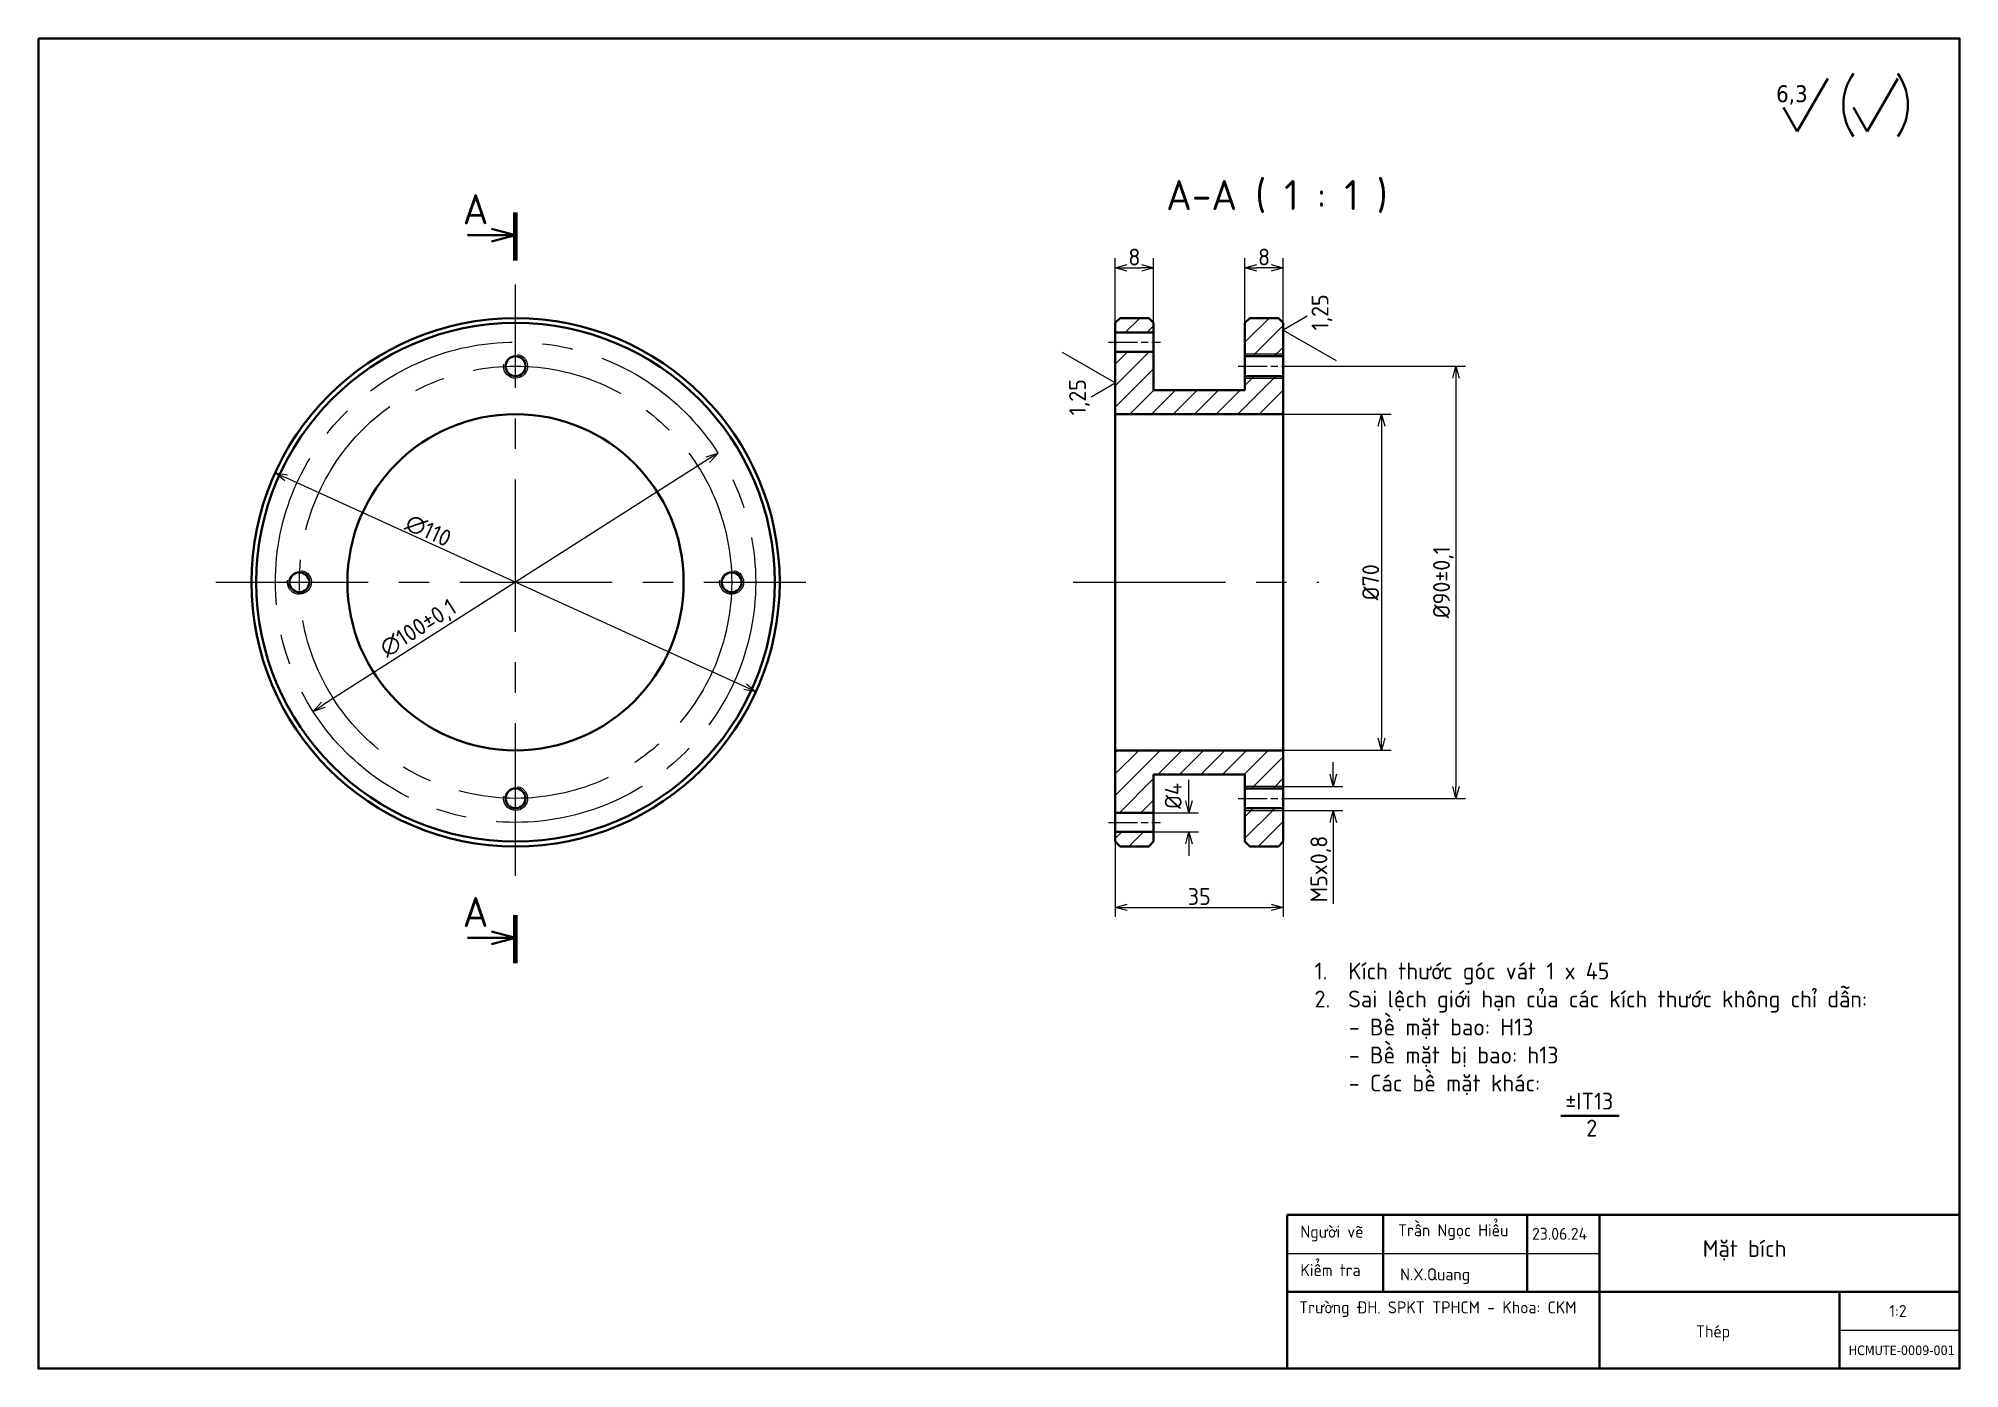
# Paper-space layout 'Sheet' of a CAD drawing. Header units: millimetres. Extents: x 10 to 410, y 10 to 287.
# The model-space entities are those that its viewports show. They can reach past a viewport. Long polylines and large blocks are cut down to what shows.
import ezdxf

# ---------------------------------------------------------------- set-up
doc = ezdxf.new("R2010")
doc.units = ezdxf.units.MM
doc.linetypes.add('AM_ISO08W050x2', pattern=[9, 6, -0.75, 1.5, -0.75])
doc.linetypes.add('CENTER', pattern=[50.8, 31.75, -6.35, 6.35, -6.35])
for name, color, linetype, lineweight in [('DuongTamNho', 20, 'CENTER', 13), ('NetDam', 7, 'Continuous', 35), ('Netmanh', 5, 'Continuous', 13), ('NÉT MẶT CẮT', 10, 'Continuous', 70), ('Nét đậm', 7, 'Continuous', 35)]:
    doc.layers.add(name, color=color, linetype=linetype, lineweight=lineweight)
doc.layers.add('Hatch', color=7, linetype='Continuous', lineweight=13, true_color=0xff0080)
doc.styles.add('MtXpl_TCVN_7284', font='')
doc.styles.add('Note Text (ISO)', font='')
doc.styles.get('MtXpl_TCVN_7284').set_extended_font_data('TCVN 7284')
doc.styles.get('Note Text (ISO)').set_extended_font_data('TCVN 7284')
doc.dimstyles.new('Default (ISO)$0', dxfattribs={"dimtxt": 3.5, "dimasz": 2.5, "dimexe": 2, "dimexo": 0, "dimgap": 0.5, "dimtad": 1, "dimtxsty": 'Note Text (ISO)', "dimblk": 'OPEN30', "dimblk1": 'OPEN30', "dimblk2": 'OPEN90', "dimcen": 2.5, "dimclrd": 256, "dimclre": 256, "dimclrt": 256, "dimazin": 0, "dimtfac": 1, "dimtofl": 0, "dimtmove": 0, "dimatfit": 3, "dimldrblk": 'OPEN30', "dimfxl": 1, "dimtolj": 1, "dimtzin": 0, "dimlwd": -1, "dimlwe": -1, "dimarcsym": 0})
doc.dimstyles.new('Default (ISO)$3', dxfattribs={"dimtxt": 3.5, "dimasz": 2.5, "dimexe": 2, "dimexo": 0, "dimgap": 0.5, "dimtad": 1, "dimtxsty": 'Note Text (ISO)', "dimblk": 'OPEN30', "dimblk1": 'OPEN30', "dimblk2": 'OPEN90', "dimcen": 2.5, "dimclrd": 256, "dimclre": 256, "dimclrt": 256, "dimazin": 0, "dimtfac": 1, "dimtofl": 0, "dimtmove": 0, "dimatfit": 0, "dimldrblk": 'OPEN30', "dimfxl": 1, "dimtolj": 1, "dimtzin": 0, "dimlwd": -1, "dimlwe": -1, "dimarcsym": 0})

# ---------------------------------------------------------------- blocks, each defined once
blk = doc.blocks.new('_Open30')
at = {"color": 0, "linetype": 'ByBlock', "lineweight": -2}
for p, q in [((-1, 0.27), (0, 0)), ((0, 0), (-1, -0.27)), ((0, 0), (-1, 0))]:
    blk.add_line(p, q, dxfattribs=at)
blk = doc.blocks.new('*D11')
at = {"layer": 'Defpoints', "color": 0, "transparency": 16777216}
for p in [(269.19, 208.75), (269.19, 138.75), (289.64, 138.75)]:
    blk.add_point(p, dxfattribs=at)
at = {"layer": 'Netmanh', "linetype": 'Continuous', "transparency": 16777216}
for p, q in [((269.19, 208.75), (291.64, 208.75)), ((289.64, 206.25), (289.64, 141.25)), ((269.19, 138.75), (291.64, 138.75))]:
    blk.add_line(p, q, dxfattribs=at)
at = {"layer": 'Netmanh', "transparency": 16777216, "xscale": 2.5, "yscale": 2.5, "zscale": 2.5}
for p, rotation in [((289.64, 208.75), 90), ((289.64, 138.75), 270)]:
    blk.add_blockref('_Open30', p, dxfattribs=dict(at, rotation=rotation))
at = {"layer": 'Netmanh', "transparency": 16777216, "insert": (287.39, 173.75), "char_height": 3.5, "attachment_point": 5, "rotation": 90, "style": 'Note Text (ISO)'}
blk.add_mtext('\\A1;%%C70', dxfattribs=at)
blk = doc.blocks.new('_Open90')
at = {"color": 0, "linetype": 'ByBlock', "lineweight": -2}
for p, q in [((0, 0), (-1, 0)), ((-0.5, 0.5), (0, 0)), ((0, 0), (-0.5, -0.5))]:
    blk.add_line(p, q, dxfattribs=at)
blk = doc.blocks.new('*D12')
at = {"layer": 'Defpoints', "color": 0, "transparency": 16777216}
for p in [(261.19, 239.23), (261.19, 213.75), (269.19, 208.75)]:
    blk.add_point(p, dxfattribs=at)
at = {"layer": 'Netmanh', "linetype": 'Continuous', "transparency": 16777216}
for p, q in [((261.19, 213.75), (261.19, 241.23)), ((269.19, 208.75), (269.19, 241.23)), ((266.69, 239.23), (263.69, 239.23))]:
    blk.add_line(p, q, dxfattribs=at)
at = {"layer": 'Netmanh', "transparency": 16777216, "xscale": 2.5, "yscale": 2.5, "zscale": 2.5, "rotation": 180}
blk.add_blockref('_Open30', (261.19, 239.23), dxfattribs=at)
at = {"layer": 'Netmanh', "transparency": 16777216, "xscale": 2.5, "yscale": 2.5, "zscale": 2.5}
blk.add_blockref('_Open30', (269.19, 239.23), dxfattribs=at)
at = {"layer": 'Netmanh', "transparency": 16777216, "insert": (265.19, 241.48), "char_height": 3.5, "attachment_point": 5, "style": 'Note Text (ISO)'}
blk.add_mtext('\\A1;8', dxfattribs=at)
blk = doc.blocks.new('*D13')
at = {"layer": 'Defpoints', "color": 0, "transparency": 16777216}
for p in [(269.19, 218.75), (269.19, 128.75), (305.14, 128.75)]:
    blk.add_point(p, dxfattribs=at)
at = {"layer": 'Netmanh', "linetype": 'Continuous', "transparency": 16777216}
for p, q in [((269.19, 218.75), (307.14, 218.75)), ((305.14, 216.25), (305.14, 131.25)), ((269.19, 128.75), (307.14, 128.75))]:
    blk.add_line(p, q, dxfattribs=at)
at = {"layer": 'Netmanh', "transparency": 16777216, "xscale": 2.5, "yscale": 2.5, "zscale": 2.5}
for p, rotation in [((305.14, 218.75), 90), ((305.14, 128.75), 270)]:
    blk.add_blockref('_Open30', p, dxfattribs=dict(at, rotation=rotation))
at = {"layer": 'Netmanh', "transparency": 16777216, "insert": (302.54, 173.75), "char_height": 3.5, "attachment_point": 5, "rotation": 90, "style": 'Note Text (ISO)'}
blk.add_mtext('\\A1;%%C90%%P0,1', dxfattribs=at)
blk = doc.blocks.new('*D14')
at = {"layer": 'Defpoints', "color": 0, "transparency": 16777216}
for p in [(234.19, 119.75), (269.19, 119.75), (269.19, 106.05)]:
    blk.add_point(p, dxfattribs=at)
at = {"layer": 'Netmanh', "linetype": 'Continuous', "transparency": 16777216}
for p, q in [((234.19, 119.75), (234.19, 104.05)), ((269.19, 119.75), (269.19, 104.05)), ((236.69, 106.05), (266.69, 106.05))]:
    blk.add_line(p, q, dxfattribs=at)
at = {"layer": 'Netmanh', "transparency": 16777216, "xscale": 2.5, "yscale": 2.5, "zscale": 2.5, "rotation": 180}
blk.add_blockref('_Open30', (234.19, 106.05), dxfattribs=at)
at = {"layer": 'Netmanh', "transparency": 16777216, "xscale": 2.5, "yscale": 2.5, "zscale": 2.5}
blk.add_blockref('_Open30', (269.19, 106.05), dxfattribs=at)
at = {"layer": 'Netmanh', "transparency": 16777216, "insert": (251.69, 108.3), "char_height": 3.5, "attachment_point": 5, "style": 'Note Text (ISO)'}
blk.add_mtext('\\A1;35', dxfattribs=at)
blk = doc.blocks.new('*D15')
at = {"layer": 'Defpoints', "color": 0, "transparency": 16777216}
for p in [(242.19, 239.22), (234.19, 225.75), (242.19, 225.75)]:
    blk.add_point(p, dxfattribs=at)
at = {"layer": 'Netmanh', "linetype": 'Continuous', "transparency": 16777216}
for p, q in [((234.19, 225.75), (234.19, 241.22)), ((242.19, 225.75), (242.19, 241.22)), ((236.69, 239.22), (239.69, 239.22))]:
    blk.add_line(p, q, dxfattribs=at)
at = {"layer": 'Netmanh', "transparency": 16777216, "xscale": 2.5, "yscale": 2.5, "zscale": 2.5, "rotation": 180}
blk.add_blockref('_Open30', (234.19, 239.22), dxfattribs=at)
at = {"layer": 'Netmanh', "transparency": 16777216, "xscale": 2.5, "yscale": 2.5, "zscale": 2.5}
blk.add_blockref('_Open30', (242.19, 239.22), dxfattribs=at)
at = {"layer": 'Netmanh', "transparency": 16777216, "insert": (238.19, 241.47), "char_height": 3.5, "attachment_point": 5, "style": 'Note Text (ISO)'}
blk.add_mtext('\\A1;8', dxfattribs=at)
blk = doc.blocks.new('*D16')
at = {"layer": 'Defpoints', "color": 0, "transparency": 16777216}
for p in [(59.28, 196.53), (159.4, 150.96)]:
    blk.add_point(p, dxfattribs=at)
at = {"layer": 'Netmanh', "linetype": 'Continuous', "transparency": 16777216}
blk.add_line((157.12, 152), (61.56, 195.5), dxfattribs=at)
at = {"layer": 'Netmanh', "transparency": 16777216, "xscale": 2.5, "yscale": 2.5, "zscale": 2.5}
for p, rotation in [((59.28, 196.53), 155.5250500300148), ((159.4, 150.96), 335.5250500300148)]:
    blk.add_blockref('_Open30', p, dxfattribs=dict(at, rotation=rotation))
at = {"layer": 'Netmanh', "transparency": 16777216, "insert": (91.18, 184.49), "char_height": 3.5, "attachment_point": 5, "rotation": 335.5251, "style": 'Note Text (ISO)'}
blk.add_mtext('\\A1;∅110', dxfattribs=at)
blk = doc.blocks.new('*D17')
at = {"layer": 'Defpoints', "color": 0, "transparency": 16777216}
for p in [(151.5, 200.63), (67.18, 146.86)]:
    blk.add_point(p, dxfattribs=at)
at = {"layer": 'Netmanh', "linetype": 'Continuous', "transparency": 16777216}
blk.add_line((149.39, 199.28), (69.29, 148.21), dxfattribs=at)
at = {"layer": 'Netmanh', "transparency": 16777216, "xscale": 2.5, "yscale": 2.5, "zscale": 2.5}
for p, rotation in [((151.5, 200.63), 32.52264437354663), ((67.18, 146.86), 212.5226443735467)]:
    blk.add_blockref('_Open30', p, dxfattribs=dict(at, rotation=rotation))
at = {"layer": 'Netmanh', "transparency": 16777216, "insert": (89.22, 164), "char_height": 3.5, "attachment_point": 5, "rotation": 32.5226, "style": 'Note Text (ISO)'}
blk.add_mtext('\\A1;∅100%%P0,1', dxfattribs=at)
blk = doc.blocks.new('*D18')
at = {"layer": 'Defpoints', "color": 0, "transparency": 16777216}
for p in [(269.19, 131.25), (269.19, 126.25), (279.61, 126.25)]:
    blk.add_point(p, dxfattribs=at)
at = {"layer": 'Netmanh', "linetype": 'Continuous', "transparency": 16777216}
for p, q in [((279.61, 133.75), (279.61, 136.25)), ((269.19, 131.25), (281.61, 131.25)), ((269.19, 126.25), (281.61, 126.25)), ((279.61, 123.75), (279.61, 106.77))]:
    blk.add_line(p, q, dxfattribs=at)
at = {"layer": 'Netmanh', "transparency": 16777216, "xscale": 2.5, "yscale": 2.5, "zscale": 2.5}
for p, rotation in [((279.61, 131.25), 270), ((279.61, 126.25), 90)]:
    blk.add_blockref('_Open30', p, dxfattribs=dict(at, rotation=rotation))
at = {"layer": 'Netmanh', "transparency": 16777216, "insert": (277.01, 114.01), "char_height": 3.5, "attachment_point": 5, "rotation": 90, "style": 'Note Text (ISO)'}
blk.add_mtext('\\A1;M5x0,8', dxfattribs=at)

msp = doc.modelspace()

# ---------------------------------------------------------------- hatches: boundary and pattern name
at = {"layer": 'Hatch'}
h = msp.add_hatch(dxfattribs=at)
h.set_pattern_fill('ANSI31', color=256)
h.paths.add_polyline_path([(244.11, 198.28), (236.11, 198.28), (236.11, 185.28), (271.11, 185.28), (271.11, 192.78), (263.11, 192.78), (263.11, 190.28), (244.11, 190.28)])
h.paths.add_polyline_path([(244.11, 204.28), (243.11, 205.28), (237.11, 205.28), (236.11, 204.28), (236.11, 202.28), (244.11, 202.28)])
h.paths.add_polyline_path([(271.11, 204.28), (270.11, 205.28), (264.11, 205.28), (263.11, 204.28), (263.11, 197.78), (271.11, 197.78)])
h.paths.add_polyline_path([(271.11, 115.28), (236.11, 115.28), (236.11, 102.28), (244.11, 102.28), (244.11, 110.28), (263.11, 110.28), (263.11, 107.78), (271.11, 107.78)])
h.paths.add_polyline_path([(244.11, 98.28), (236.11, 98.28), (236.11, 96.28), (237.11, 95.28), (243.11, 95.28), (244.11, 96.28)])
h.paths.add_polyline_path([(271.11, 102.78), (263.11, 102.78), (263.11, 96.28), (264.11, 95.28), (270.11, 95.28), (271.11, 96.28)])
h = msp.add_hatch(dxfattribs=at)
h.set_pattern_fill('ANSI31', color=256)
h.paths.add_polyline_path([(271.11, 103.22), (263.11, 103.22), (263.11, 102.78), (271.11, 102.78)])
h.paths.add_polyline_path([(271.11, 107.78), (263.11, 107.78), (263.11, 107.35), (271.11, 107.35)])
h.paths.add_polyline_path([(271.11, 197.78), (263.11, 197.78), (263.11, 197.35), (271.11, 197.35)])
h.paths.add_polyline_path([(271.11, 193.22), (263.11, 193.22), (263.11, 192.78), (271.11, 192.78)])

# ---------------------------------------------------------------- linework, layer by layer
at = {"layer": 'Netmanh'}
for p, q in [((271.11, 197.78), (263.11, 197.78)), ((263.11, 192.78), (271.11, 192.78)), ((271.11, 107.78), (263.11, 107.78)), ((263.11, 102.78), (271.11, 102.78))]:
    msp.add_line(p, q, dxfattribs=at)
at = {"layer": 'Netmanh', "extrusion": (0, 0, -1)}
for centre in [(-111.25, 195.28), (-66.25, 150.28), (-156.25, 150.28), (-111.25, 105.28)]:
    msp.add_arc(centre, 2.5, 100, 10, dxfattribs=at)
at = {"layer": 'Nét đậm'}
for p, q in [((237.11, 205.28), (236.11, 204.28)), ((236.11, 204.28), (236.11, 202.28)), ((243.11, 205.28), (237.11, 205.28)), ((244.11, 204.28), (243.11, 205.28)), ((244.11, 202.28), (244.11, 204.28)), ((264.11, 205.28), (263.11, 204.28)), ((263.11, 204.28), (263.11, 197.35)), ((270.11, 205.28), (264.11, 205.28)), ((271.11, 204.28), (270.11, 205.28)), ((271.11, 197.35), (271.11, 204.28)), ((236.11, 198.28), (236.11, 202.28)), ((236.11, 202.28), (244.11, 202.28)), ((244.11, 202.28), (244.11, 198.28)), ((244.11, 198.28), (236.11, 198.28)), ((236.11, 198.28), (236.11, 185.28)), ((244.11, 190.28), (244.11, 198.28)), ((263.11, 193.22), (263.11, 197.35)), ((263.11, 197.35), (271.11, 197.35)), ((271.11, 197.35), (271.11, 193.22)), ((263.11, 193.22), (263.11, 190.28)), ((271.11, 193.22), (263.11, 193.22)), ((271.11, 185.28), (271.11, 193.22)), ((263.11, 190.28), (244.11, 190.28)), ((236.11, 115.28), (236.11, 185.28)), ((236.11, 185.28), (271.11, 185.28)), ((271.11, 115.28), (271.11, 185.28)), ((271.11, 115.28), (236.11, 115.28)), ((236.11, 115.28), (236.11, 102.28)), ((271.11, 107.35), (271.11, 115.28)), ((244.11, 110.28), (263.11, 110.28)), ((244.11, 102.28), (244.11, 110.28)), ((263.11, 110.28), (263.11, 107.35)), ((263.11, 103.22), (263.11, 107.35)), ((263.11, 107.35), (271.11, 107.35)), ((271.11, 107.35), (271.11, 103.22)), ((236.11, 98.28), (236.11, 102.28)), ((236.11, 102.28), (244.11, 102.28)), ((244.11, 102.28), (244.11, 98.28)), ((263.11, 103.22), (263.11, 96.28)), ((271.11, 103.22), (263.11, 103.22)), ((271.11, 96.28), (271.11, 103.22)), ((236.11, 98.28), (236.11, 96.28)), ((244.11, 98.28), (236.11, 98.28)), ((236.11, 96.28), (237.11, 95.28)), ((243.11, 95.28), (244.11, 96.28)), ((244.11, 96.28), (244.11, 98.28)), ((263.11, 96.28), (264.11, 95.28)), ((270.11, 95.28), (271.11, 96.28)), ((237.11, 95.28), (243.11, 95.28)), ((264.11, 95.28), (270.11, 95.28))]:
    msp.add_line(p, q, dxfattribs=at)
for centre, radius in [((111.25, 150.28), 55), ((111.25, 150.28), 54), ((111.25, 195.28), 2.07), ((111.25, 150.28), 35), ((66.25, 150.28), 2.07), ((156.25, 150.28), 2.07), ((111.25, 105.28), 2.07)]:
    msp.add_circle(centre, radius, dxfattribs=at)

psp = doc.layouts.new('Sheet')

# ---------------------------------------------------------------- linework, layer by layer
at = {"layer": 'DuongTamNho'}
for p, q in [((109.341, 112.624), (109.341, 235.729)), ((46.929, 173.746), (169.753, 173.746)), ((225.41, 173.746), (276.625, 173.746))]:
    psp.add_line(p, q, dxfattribs=at)
at = {"layer": 'DuongTamNho', "linetype": 'AM_ISO08W050x2'}
for p, q in [((232.828, 223.746), (243.653, 223.746)), ((259.828, 218.746), (270.653, 218.746)), ((259.828, 128.746), (270.653, 128.746)), ((232.828, 123.746), (243.653, 123.746))]:
    psp.add_line(p, q, dxfattribs=at)
at = {"layer": 'DuongTamNho'}
for radius in [50, 45]:
    psp.add_circle((109.341, 173.746), radius, dxfattribs=at)
at = {"layer": 'NetDam'}
for p, q in [((376.214, 267.631), (382.565, 278.631)), ((390.789, 267.631), (397.14, 278.631)), ((373.328, 272.631), (376.214, 267.631)), ((387.902, 272.631), (390.789, 267.631)), ((326.981, 62.663), (339.153, 62.663)), ((270, 42), (410, 42)), ((270, 10), (270, 42)), ((290, 42), (290, 26)), ((320, 42), (320, 26)), ((335, 42), (335, 10)), ((410, 42), (410, 10)), ((385, 26), (385, 10)), ((410, 10), (270, 10))]:
    psp.add_line(p, q, dxfattribs=at)
at = {"layer": 'NetDam', "color": 18, "true_color": 0x000000}
psp.add_line((270, 26), (410, 26), dxfattribs=at)
at = {"layer": 'NetDam'}
psp.add_lwpolyline([(10, 287), (410, 287), (410, 10), (10, 10)], close=True, dxfattribs=at)
for centre, start, end in [((397.067, 273.131), 144.44719, 215.55281), ((387.975, 273.131), 324.44719, 35.55281)]:
    psp.add_arc(centre, 11.265, start, end, dxfattribs=at)
at = {"layer": 'Netmanh'}
for p, q in [((274.194, 229.135), (269.194, 226.248)), ((269.194, 226.248), (280.194, 219.897)), ((234.194, 215.246), (223.194, 221.597)), ((229.194, 212.359), (234.194, 215.246))]:
    psp.add_line(p, q, dxfattribs=at)
at = {"layer": 'Netmanh', "linetype": 'Continuous'}
for p, q in [((249.549, 128.246), (249.549, 132.621)), ((242.194, 125.746), (251.549, 125.746)), ((242.194, 121.746), (251.549, 121.746)), ((249.549, 119.246), (249.549, 116.746))]:
    psp.add_line(p, q, dxfattribs=at)
at = {"layer": 'Netmanh', "color": 18, "true_color": 0x000000}
for p, q in [((270, 34), (335, 34)), ((385, 18), (410, 18))]:
    psp.add_line(p, q, dxfattribs=at)
at = {"layer": 'NÉT MẶT CẮT'}
for p, q in [((109.341, 240.727), (109.341, 250.727)), ((109.341, 94.397), (109.341, 104.397))]:
    psp.add_line(p, q, dxfattribs=at)
at = {"layer": 'Nét đậm'}
for p, q in [((104.341, 246.035), (99.341, 246.035)), ((109.341, 246.035), (104.341, 247.375)), ((104.341, 246.035), (109.341, 246.035)), ((104.341, 244.695), (109.341, 246.035)), ((109.341, 99.705), (104.341, 101.045)), ((104.341, 99.705), (99.341, 99.705)), ((104.341, 99.705), (109.341, 99.705)), ((104.341, 98.365), (109.341, 99.705))]:
    psp.add_line(p, q, dxfattribs=at)

# ---------------------------------------------------------------- block references
at = {"layer": 'Netmanh', "xscale": 2.5, "yscale": 2.5, "zscale": 2.5}
for p, rotation in [((249.549, 125.746), 270), ((249.549, 121.746), 90)]:
    psp.add_blockref('_Open30', p, dxfattribs=dict(at, rotation=rotation))

# ---------------------------------------------------------------- texts
at = {"layer": 'NetDam', "attachment_point": 1}
for s, insert, char_height in [('{\\fTahoma|b0|i0|c0|p34;6,3}', (371.8, 277.228), 3.5), ('{\\fTCVN 7284|b0|i0|c0|p34;Trần Ngọc Hiểu}', (293.084, 40.056), 2.5), ('{\\fTCVN 7284|b0|i0|c0|p34;Người vẽ}', (272.75, 39.75), 2.5), ('{\\fTCVN 7284|b0|i0|c0|p34;23.06.24}', (320.97, 39.313), 2.5), ('{\\fTCVN 7284|b0|i0|c0|p34;Mặt bích}', (356.532, 36.75), 3.5), ('{\\fTCVN 7284|b0|i0|c0|p34;Kiểm tra}', (272.75, 31.75), 2.5), ('{\\fTCVN 7284|b0|i0|c0|p34;N.X.Quang}', (293.515, 30.867), 2.5), ('{\\fTCVN 7284|b0|i0|c0|p34;Trường ĐH. SPKT TPHCM - Khoa: CKM}', (272.498, 24), 2.5), ('{\\fTCVN 7284|b0|i0|c0|p34;1:2}', (395.374, 23.25), 2.5), ('{\\fTCVN 7284|b0|i0|c0|p34;Thép}', (355.11, 19), 2.5), ('{\\fTahoma|b0|i0|c0|p34;\\H0.79167x;HCMUTE-0009-001}', (386.916, 14.803), 2.5)]:
    psp.add_mtext(s, dxfattribs=dict(at, insert=insert, char_height=char_height))
at = {"layer": 'NetDam', "char_height": 6.25, "attachment_point": 5, "style": 'MtXpl_TCVN_7284'}
for insert in [(101.024, 251.412), (101.024, 105.082)]:
    psp.add_mtext('A', dxfattribs=dict(at, insert=insert))
at = {"layer": 'NetDam', "char_height": 3.5, "width": 9.9225, "attachment_point": 1, "style": 'Note Text (ISO)'}
for s, insert in [('±IT13', (327.901, 67.444)), ('2', (332.277, 61.83))]:
    psp.add_mtext(s, dxfattribs=dict(at, insert=insert))
at = {"layer": 'Netmanh', "char_height": 3.5, "attachment_point": 1, "rotation": 90}
for insert in [(275.085, 226.188), (224.596, 208.533)]:
    psp.add_mtext('{\\fTCVN 7284|b0|i0|c0|p34;1,25}', dxfattribs=dict(at, insert=insert))
at = {"layer": 'Netmanh', "insert": (246.275, 129.245), "char_height": 3.5, "attachment_point": 5, "rotation": 90, "style": 'Note Text (ISO)'}
psp.add_mtext('\\A1;%%C4', dxfattribs=at)
at = {"layer": 'Nét đậm', "insert": (244.798, 257.508), "char_height": 6.25, "width": 53.77294, "attachment_point": 1, "style": 'Note Text (ISO)'}
psp.add_mtext('A-A ( 1 : 1 )', dxfattribs=at)
at = {"layer": 'Nét đậm', "color": 0, "insert": (272.207, 94.54), "char_height": 3.5, "attachment_point": 1}
psp.add_mtext_dynamic_manual_height_columns('\\pxi-2,l3,t3;{\\fTCVN 7284|b0|i0|c0|p34;\\C256;1.^IKích thước góc vát 1 x 45\\P\\C0;2.^ISai lệch giới hạn của các kích thước không chỉ dẫn:\\P\\pi0,l0,tz;     - Bề mặt bao: H13\\P     - Bề mặt bị bao: h13\\P     - Các bề mặt khác: \\P^I^I^I}', width=177.902, gutter_width=12.5, heights=[64.794], dxfattribs=at)

# ---------------------------------------------------------------- dimensions: what is measured, and where the dimension line sits
at = {"layer": 'Netmanh'}
for base, p1, p2, picture, middle in [((242.194, 239.216), (234.194, 225.746), (242.194, 225.746), '*D15', (238.194, 241.466)), ((261.194, 239.231), (269.194, 208.746), (261.194, 213.746), '*D12', (265.194, 241.481)), ((269.194, 106.049), (234.194, 119.746), (269.194, 119.746), '*D14', (251.694, 108.299))]:
    dim = psp.add_linear_dim(base=base, p1=p1, p2=p2, dimstyle='Default (ISO)$0', override={"dimlfac": -1}, dxfattribs=at)
    dim.commit()
    dim.dimension.update_dxf_attribs({"geometry": picture, "text_midpoint": middle})
dim = psp.add_linear_dim(base=(305.138, 128.746), p1=(269.194, 218.746), p2=(269.194, 128.746), angle=90, text='%%C<>%%P0,1', dimstyle='Default (ISO)$0', dxfattribs=at)
dim.commit()
dim.dimension.update_dxf_attribs({"geometry": '*D13', "text_midpoint": (302.538, 173.746)})
for base, p1, p2, text, picture, middle in [((289.64, 138.746), (269.194, 208.746), (269.194, 138.746), '%%C<>', '*D11', (287.39, 173.746)), ((279.61, 126.246), (269.194, 131.246), (269.194, 126.246), 'M<>x0,8', '*D18', (277.01, 114.009))]:
    dim = psp.add_linear_dim(base=base, p1=p1, p2=p2, angle=90, text=text, dimstyle='Default (ISO)$0', override={"dimlfac": -1}, dxfattribs=at)
    dim.commit()
    dim.dimension.update_dxf_attribs({"geometry": picture, "text_midpoint": middle})
dim = psp.add_diameter_dim_2p(p1=(151.5, 200.628), p2=(67.182, 146.865), text='<>%%P0,1', dimstyle='Default (ISO)$3', dxfattribs=at)
dim.commit()
dim.dimension.update_dxf_attribs({"geometry": '*D17', "text_midpoint": (90.621, 161.81), "dimtype": 163})
dim = psp.add_diameter_dim_2p(p1=(159.399, 150.96), p2=(59.283, 196.532), dimstyle='Default (ISO)$3', override={"dimlfac": -1}, dxfattribs=at)
dim.commit()
dim.dimension.update_dxf_attribs({"geometry": '*D16', "text_midpoint": (90.246, 182.438), "dimtype": 163})

# ---------------------------------------------------------------- viewports
at = {"layer": 'NetDam', "lineweight": 35}
psp.add_viewport(center=(210, 148.5), size=(400, 277), view_center_point=(211.912, 125.037), view_height=277, dxfattribs=at)

doc.saveas('drawing.dxf')
